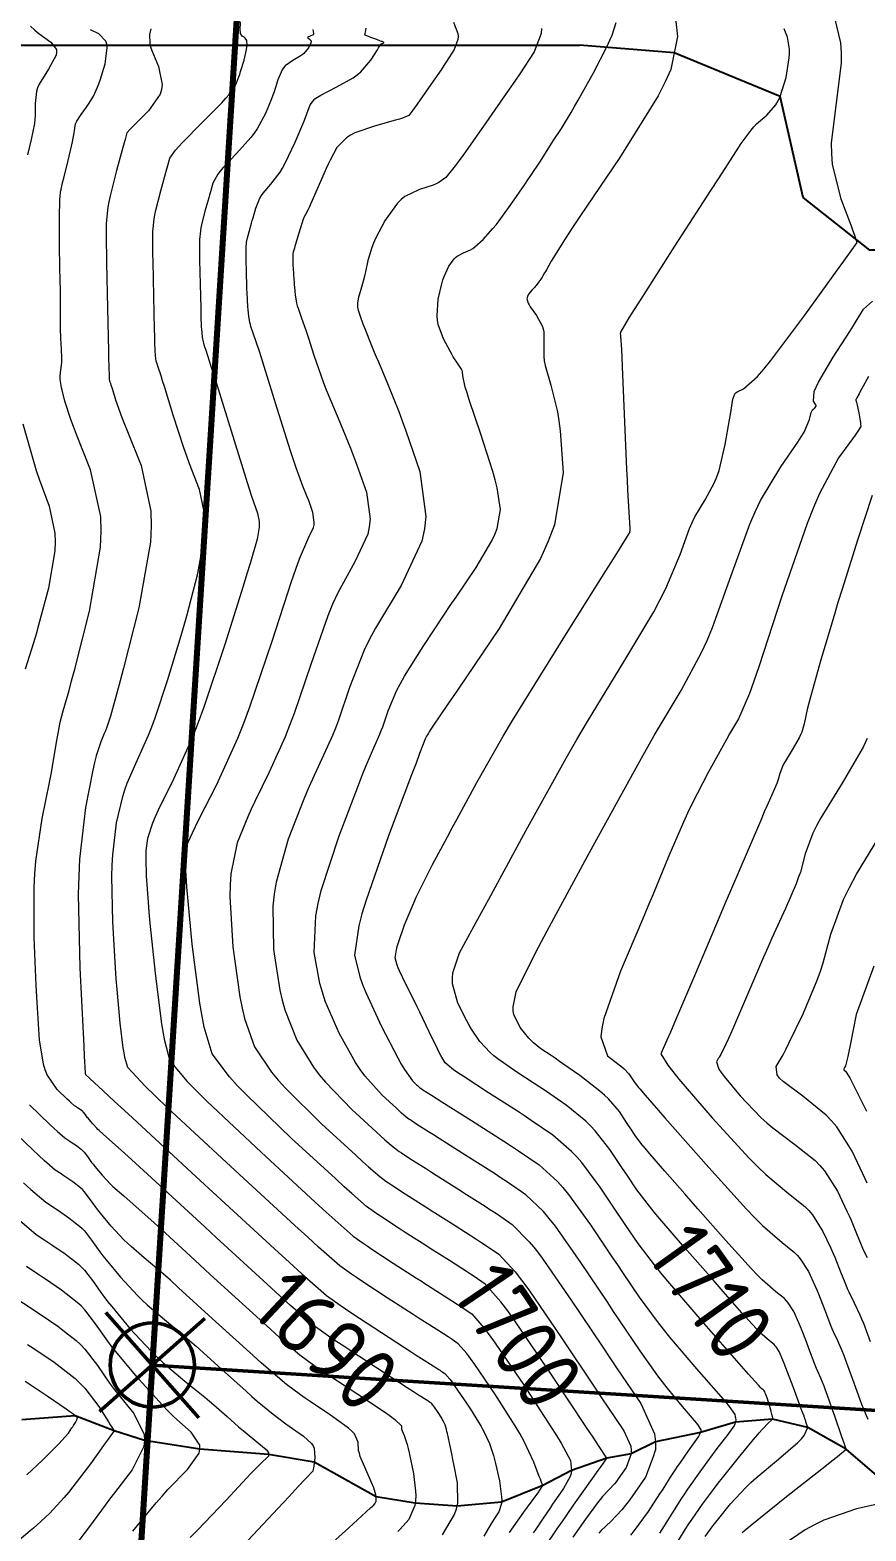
# Model space of a CAD drawing. Header units: millimetres. Extents: x 837475 to 838477, y 1189012 to 1191015.
# Drawn here: x 837736.9 to 837785.8, y 1189653.3 to 1189741.1 of the extents above; entities that cross this region are included whole.
import ezdxf

# ---------------------------------------------------------------- set-up
doc = ezdxf.new("R2010")
doc.units = ezdxf.units.MM
doc.header["$LTSCALE"] = 0.3
doc.linetypes.add('ACAD_ISO03W100', pattern=[30, 12, -18])
for name, color, linetype, lineweight in [('Abscisado 100m', 250, 'Continuous', 50), ('DRENAJE', 5, 'Continuous', 25), ('VIA_Curvas', 250, 'Continuous', 80)]:
    doc.layers.add(name, color=color, linetype=linetype, lineweight=lineweight)
for name, color, linetype, lineweight, true_color in [('COTAS 10', 7, 'Continuous', 9, 0x6e3e2d), ('COTAS INT', 7, 'Continuous', 5, 0x9fa19f), ('Linea_Tendencia', 7, 'ACAD_ISO03W100', 30, 0xef3939)]:
    doc.layers.add(name, color=color, linetype=linetype, lineweight=lineweight, true_color=true_color)
doc.styles.get("Standard").update_dxf_attribs({"font": 'isocp2.shx', "bigfont": '@extfont2.shx'})

msp = doc.modelspace()

# ---------------------------------------------------------------- linework, layer by layer
at = {"layer": 'Abscisado 100m'}
for p, q in [((837740.929, 1189660.298, 1705.277), (837747.093, 1189665.736, 1705.277)), ((837741.292, 1189666.099, 1705.277), (837746.73, 1189659.935, 1705.277)), ((837744.011, 1189663.017, 1705.277), (837796.277, 1189659.745, 1705.277))]:
    msp.add_line(p, q, dxfattribs=at)
msp.add_circle((837744.011, 1189663.017, 1705.277), 2.466, dxfattribs=at)
at = {"layer": 'COTAS 10'}
for points in [[(837776.39, 1189652.991), (837776.86, 1189653.619), (837777.015, 1189653.819), (837777.18, 1189654.03), (837777.865, 1189654.885), (837778.754, 1189655.853), (837779.047, 1189656.135), (837779.361, 1189656.423), (837780.667, 1189657.516), (837781.807, 1189658.488), (837782.016, 1189658.701), (837782.179, 1189658.888), (837782.386, 1189659.359), (837782.304, 1189659.627), (837782.285, 1189659.687), (837782.268, 1189659.74), (837782.222, 1189659.881), (837782.193, 1189659.963), (837782.187, 1189659.98), (837782.181, 1189659.994), (837782.169, 1189660.025), (837782.066, 1189660.295), (837782.005, 1189660.461), (837781.928, 1189660.666), (837781.531, 1189661.734), (837781.107, 1189662.857), (837781.014, 1189663.097), (837780.931, 1189663.306), (837780.718, 1189663.802), (837780.543, 1189664.078), (837780.483, 1189664.148), (837780.419, 1189664.215), (837780.146, 1189664.433), (837779.715, 1189664.807), (837779.55, 1189664.972), (837779.366, 1189665.163), (837778.537, 1189666.077), (837777.439, 1189667.324), (837777.085, 1189667.727), (837776.709, 1189668.153), (837775.17, 1189669.9), (837773.721, 1189671.576), (837773.402, 1189671.958), (837773.119, 1189672.304), (837772.391, 1189673.261), (837771.845, 1189674.066), (837771.675, 1189674.318), (837771.498, 1189674.581), (837771.34, 1189674.818), (837770.794, 1189675.637), (837769.944, 1189676.723), (837769.675, 1189677.007), (837769.392, 1189677.282), (837768.246, 1189678.213), (837767.03, 1189679.059), (837766.702, 1189679.281), (837766.377, 1189679.498), (837765.236, 1189680.237), (837764.244, 1189680.927), (837764.013, 1189681.113), (837763.801, 1189681.297), (837763.197, 1189681.943), (837762.706, 1189682.672), (837762.566, 1189682.908), (837762.424, 1189683.16), (837761.899, 1189684.193), (837761.59, 1189685.331), (837761.584, 1189685.648), (837761.613, 1189685.967), (837762.008, 1189687.126), (837762.983, 1189688.936), (837763.377, 1189689.666), (837763.826, 1189690.494), (837765.899, 1189694.307), (837768.252, 1189698.53), (837768.877, 1189699.616), (837769.491, 1189700.665), (837771.616, 1189704.155), (837773.37, 1189707.099), (837773.751, 1189707.805), (837774.086, 1189708.464), (837774.916, 1189710.448), (837775.466, 1189711.958), (837775.623, 1189712.318), (837775.783, 1189712.652), (837776.382, 1189713.65), (837776.937, 1189714.653), (837777.069, 1189714.991), (837777.192, 1189715.354), (837777.56, 1189716.885), (837777.815, 1189718.324), (837777.867, 1189718.631), (837777.911, 1189718.897), (837778.004, 1189719.524), (837778.124, 1189719.839), (837778.186, 1189719.909), (837778.26, 1189719.972), (837778.629, 1189720.133), (837779.453, 1189720.864), (837779.814, 1189721.285), (837780.232, 1189721.801), (837782.221, 1189724.455), (837784.128, 1189727.097), (837784.493, 1189727.605), (837784.789, 1189728.016), (837785.272, 1189728.694), (837785.144, 1189729.113), (837785.055, 1189729.361), (837784.943, 1189729.666), (837784.343, 1189731.244), (837783.844, 1189733.294), (837783.796, 1189733.896), (837783.786, 1189734.513), (837784.074, 1189736.868), (837784.37, 1189739.198), (837784.364, 1189739.8), (837784.321, 1189740.383), (837783.852, 1189742.331)], [(837761.012, 1189653.073), (837761.714, 1189654.262), (837761.827, 1189654.593), (837761.905, 1189654.924), (837761.889, 1189656.126), (837761.666, 1189657.219), (837761.612, 1189657.482), (837761.562, 1189657.728), (837761.411, 1189658.47), (837761.294, 1189659.014), (837761.266, 1189659.134), (837761.239, 1189659.241), (837761.156, 1189659.516), (837761.048, 1189659.742), (837761.006, 1189659.818), (837760.959, 1189659.9), (837760.741, 1189660.243), (837760.528, 1189660.556), (837760.483, 1189660.619), (837760.443, 1189660.671), (837760.351, 1189660.776), (837760.287, 1189660.82), (837760.265, 1189660.834), (837760.242, 1189660.85), (837760.142, 1189660.913), (837759.605, 1189661.26), (837759.305, 1189661.453), (837758.94, 1189661.689), (837757.078, 1189662.894), (837755.126, 1189664.171), (837754.705, 1189664.453), (837754.335, 1189664.703), (837753.428, 1189665.349), (837752.108, 1189666.499), (837751.477, 1189667.068), (837750.732, 1189667.745), (837747.755, 1189670.48), (837747.082, 1189671.096), (837743.495, 1189674.399), (837742.789, 1189675.045), (837742.207, 1189675.576), (837741.145, 1189676.528), (837740.898, 1189676.739), (837740.831, 1189676.803), (837740.763, 1189676.869), (837740.524, 1189677.128), (837740.316, 1189677.375), (837740.269, 1189677.434), (837740.227, 1189677.489), (837740.111, 1189677.653), (837740.009, 1189677.786), (837739.975, 1189677.821), (837739.939, 1189677.855), (837739.791, 1189677.971), (837739.64, 1189678.072), (837739.603, 1189678.097), (837739.568, 1189678.12), (837739.46, 1189678.192), (837739.247, 1189678.374), (837739.146, 1189678.467), (837739.028, 1189678.579), (837738.448, 1189679.135), (837737.864, 1189679.992), (837737.743, 1189680.293), (837737.639, 1189680.621), (837737.409, 1189682.037), (837737.291, 1189683.927), (837737.258, 1189684.555), (837737.224, 1189685.228), (837737.099, 1189688.035), (837737.093, 1189690.992), (837737.134, 1189691.758), (837737.194, 1189692.502), (837737.563, 1189695.003), (837737.989, 1189697.103), (837738.084, 1189697.594), (837738.169, 1189698.046), (837738.392, 1189699.353), (837738.552, 1189700.292), (837738.596, 1189700.512), (837738.641, 1189700.714), (837738.803, 1189701.3), (837739.137, 1189702.48), (837739.29, 1189703.057), (837739.469, 1189703.742), (837740.335, 1189707.121), (837740.977, 1189710.877), (837741.014, 1189711.8), (837740.991, 1189712.673), (837740.401, 1189715.401), (837739.571, 1189717.475), (837739.396, 1189717.934), (837739.244, 1189718.344), (837738.896, 1189719.409), (837738.737, 1189720.056), (837738.705, 1189720.202), (837738.679, 1189720.333), (837738.629, 1189720.687), (837738.628, 1189720.948), (837738.633, 1189721.021), (837738.64, 1189721.095), (837738.683, 1189721.364), (837738.72, 1189721.696), (837738.723, 1189721.81), (837738.723, 1189721.933), (837738.695, 1189722.456), (837738.657, 1189723.09), (837738.65, 1189723.283), (837738.645, 1189723.484), (837738.641, 1189724.27), (837738.64, 1189725.226), (837738.637, 1189725.534), (837738.633, 1189725.861), (837738.607, 1189727.196), (837738.583, 1189728.555), (837738.58, 1189728.897), (837738.578, 1189729.224), (837738.584, 1189730.282), (837738.602, 1189731.077), (837738.608, 1189731.238), (837738.615, 1189731.374), (837738.643, 1189731.653), (837738.668, 1189731.749), (837738.672, 1189731.769), (837738.675, 1189731.787), (837738.677, 1189731.828), (837738.736, 1189732.1), (837738.776, 1189732.264), (837738.825, 1189732.465), (837739.084, 1189733.509), (837739.34, 1189734.585), (837739.387, 1189734.806), (837739.423, 1189734.995), (837739.469, 1189735.399), (837739.514, 1189735.636), (837739.551, 1189735.719), (837739.598, 1189735.809), (837739.854, 1189736.196), (837740.161, 1189736.624), (837740.239, 1189736.74), (837740.315, 1189736.854), (837740.565, 1189737.256), (837740.81, 1189737.788), (837740.883, 1189737.984), (837740.958, 1189738.201), (837741.245, 1189739.161), (837741.374, 1189740.098), (837741.348, 1189740.301), (837741.296, 1189740.479), (837740.887, 1189740.918), (837740.404, 1189741.149)], [(837761.64, 1189741.588), (837761.895, 1189740.933), (837761.912, 1189740.759), (837761.907, 1189740.587), (837761.696, 1189739.993), (837761.245, 1189739.3), (837761.089, 1189739.066), (837760.919, 1189738.814), (837760.19, 1189737.755), (837759.513, 1189736.789), (837759.26, 1189736.437), (837759.023, 1189736.13), (837758.669, 1189735.98), (837758.479, 1189735.92), (837758.25, 1189735.851), (837757.09, 1189735.533), (837755.88, 1189735.111), (837755.618, 1189734.977), (837755.388, 1189734.835), (837754.822, 1189734.261), (837754.435, 1189733.527), (837754.318, 1189733.284), (837754.197, 1189733.025), (837753.722, 1189731.949), (837753.302, 1189730.978), (837753.215, 1189730.787), (837753.14, 1189730.628), (837752.977, 1189730.331), (837752.868, 1189730.116), (837752.828, 1189730.009), (837752.784, 1189729.881), (837752.589, 1189729.245), (837752.405, 1189728.606), (837752.368, 1189728.476), (837752.336, 1189728.366), (837752.27, 1189728.135), (837752.248, 1189728.046), (837752.243, 1189728.025), (837752.24, 1189728.006), (837752.234, 1189727.949), (837752.234, 1189727.875), (837752.235, 1189727.845), (837752.235, 1189727.811), (837752.238, 1189727.652), (837752.247, 1189727.411), (837752.251, 1189727.324), (837752.256, 1189727.229), (837752.279, 1189726.816), (837752.312, 1189726.349), (837752.322, 1189726.221), (837752.333, 1189726.093), (837752.378, 1189725.633), (837752.464, 1189725.146), (837752.501, 1189725.001), (837752.544, 1189724.852), (837752.743, 1189724.275), (837752.999, 1189723.574), (837753.076, 1189723.346), (837753.157, 1189723.104), (837753.474, 1189722.106), (837753.896, 1189720.876), (837754.042, 1189720.487), (837754.202, 1189720.077), (837754.887, 1189718.424), (837755.61, 1189716.672), (837755.793, 1189716.2), (837755.97, 1189715.734), (837756.546, 1189714.099), (837756.767, 1189712.505), (837756.719, 1189712.066), (837756.624, 1189711.627), (837755.887, 1189710.046), (837754.853, 1189708.163), (837754.571, 1189707.532), (837754.29, 1189706.855), (837753.29, 1189704.017), (837752.315, 1189701.137), (837752.05, 1189700.433), (837751.787, 1189699.771), (837750.855, 1189697.716), (837750.009, 1189695.993), (837749.8, 1189695.538), (837749.602, 1189695.094), (837748.981, 1189693.572), (837748.608, 1189691.751), (837748.567, 1189691.119), (837748.554, 1189690.431), (837748.731, 1189687.481), (837749.141, 1189684.568), (837749.274, 1189683.902), (837749.416, 1189683.298), (837750, 1189681.626), (837750.991, 1189680.162), (837751.389, 1189679.69), (837751.841, 1189679.188), (837753.923, 1189677.134), (837755.925, 1189675.294), (837756.327, 1189674.928), (837756.663, 1189674.623), (837757.326, 1189674.039), (837757.695, 1189673.776), (837757.845, 1189673.674), (837758.017, 1189673.559), (837758.811, 1189673.04), (837759.826, 1189672.387), (837760.137, 1189672.189), (837760.461, 1189671.983), (837760.537, 1189671.935), (837761.737, 1189671.175), (837762.957, 1189670.396), (837763.245, 1189670.208), (837763.513, 1189670.031), (837764.299, 1189669.494), (837765.256, 1189668.466), (837765.632, 1189667.981), (837766.054, 1189667.408), (837767.979, 1189664.612), (837769.898, 1189661.729), (837770.318, 1189661.1), (837770.689, 1189660.546), (837771.626, 1189659.156), (837772.025, 1189658.275), (837772.058, 1189658.041), (837772.056, 1189657.81), (837771.765, 1189657.013), (837771.298, 1189656.348), (837771.185, 1189656.2), (837771.079, 1189656.069), (837770.752, 1189655.727), (837770.37, 1189655.318), (837770.229, 1189655.144), (837770.072, 1189654.943), (837769.378, 1189653.999), (837768.634, 1189652.943)], [(837785.873, 1189673.649), (837785.754, 1189673.911), (837785.617, 1189674.204), (837784.98, 1189675.525), (837784.082, 1189676.947), (837783.781, 1189677.304), (837783.457, 1189677.645), (837782.098, 1189678.743), (837780.939, 1189679.613), (837780.742, 1189679.81), (837780.599, 1189679.989), (837780.529, 1189680.475), (837780.942, 1189681.171), (837781.103, 1189681.482), (837781.285, 1189681.843), (837782.114, 1189683.575), (837782.948, 1189685.544), (837783.134, 1189686.056), (837783.3, 1189686.554), (837783.736, 1189688.229), (837784.472, 1189690.249), (837784.828, 1189690.963), (837785.249, 1189691.744), (837787.316, 1189695.124)], [(837742.874, 1189653.294), (837744.233, 1189654.949), (837744.585, 1189655.352), (837744.926, 1189655.731), (837746.067, 1189656.9), (837746.751, 1189657.852), (837746.804, 1189658.094), (837746.798, 1189658.327), (837746.282, 1189659.093), (837745.269, 1189659.994), (837744.949, 1189660.312), (837744.612, 1189660.66), (837743.253, 1189662.167), (837741.964, 1189663.703), (837741.672, 1189664.069), (837741.408, 1189664.411), (837740.687, 1189665.431), (837740.055, 1189666.255), (837739.847, 1189666.471), (837739.624, 1189666.682), (837738.7, 1189667.404), (837737.766, 1189668.033), (837737.537, 1189668.186), (837737.321, 1189668.33), (837736.648, 1189668.774)]]:
    msp.add_lwpolyline(points, dxfattribs=at)
at = {"layer": 'COTAS INT'}
for points in [[(837774.625, 1189741.989), (837774.767, 1189740.762), (837774.363, 1189738.825), (837774.042, 1189738.098), (837773.631, 1189737.289), (837771.393, 1189733.678), (837769.053, 1189730.223), (837768.578, 1189729.512), (837768.178, 1189728.907), (837767.36, 1189727.61), (837767.086, 1189727.111), (837767.029, 1189727.01), (837766.981, 1189726.925), (837766.88, 1189726.749), (837766.833, 1189726.676), (837766.757, 1189726.56), (837766.702, 1189726.476), (837766.685, 1189726.451), (837766.666, 1189726.424), (837766.593, 1189726.316), (837766.488, 1189726.183), (837766.45, 1189726.14), (837766.408, 1189726.094), (837766.226, 1189725.904), (837766.055, 1189725.702), (837766.021, 1189725.648), (837765.993, 1189725.595), (837765.938, 1189725.411), (837766.014, 1189725.152), (837766.068, 1189725.052), (837766.136, 1189724.94), (837766.5, 1189724.43), (837766.846, 1189723.824), (837766.902, 1189723.651), (837766.94, 1189723.475), (837766.936, 1189722.822), (837766.929, 1189722.036), (837766.965, 1189721.776), (837767.019, 1189721.499), (837767.353, 1189720.345), (837767.731, 1189718.789), (837767.813, 1189718.258), (837767.884, 1189717.683), (837768.059, 1189715.244), (837767.554, 1189712.187), (837767.197, 1189711.223), (837766.745, 1189710.207), (837764.331, 1189706.112), (837761.873, 1189702.515), (837761.395, 1189701.813), (837761.004, 1189701.239), (837760.32, 1189700.228), (837760.22, 1189700.067), (837760.197, 1189700.029), (837760.176, 1189699.994), (837760.116, 1189699.888), (837760.071, 1189699.807), (837760.06, 1189699.786), (837760.05, 1189699.767), (837760.016, 1189699.703), (837759.664, 1189698.791), (837759.454, 1189698.236), (837759.194, 1189697.55), (837757.846, 1189693.983), (837756.527, 1189690.223), (837756.284, 1189689.415), (837756.096, 1189688.709), (837755.859, 1189687.001), (837756.167, 1189685.726), (837756.322, 1189685.291), (837756.507, 1189684.822), (837757.425, 1189682.833), (837758.382, 1189680.994), (837758.59, 1189680.618), (837758.775, 1189680.301), (837759.238, 1189679.641), (837759.489, 1189679.41), (837759.54, 1189679.364), (837759.582, 1189679.326), (837759.665, 1189679.253), (837759.711, 1189679.22), (837759.73, 1189679.207), (837759.751, 1189679.193), (837759.851, 1189679.127), (837760.358, 1189678.806), (837760.636, 1189678.631), (837760.974, 1189678.417), (837762.693, 1189677.333), (837764.586, 1189676.124), (837765.034, 1189675.832), (837765.448, 1189675.558), (837766.667, 1189674.725), (837767.738, 1189673.756), (837768.058, 1189673.396), (837768.388, 1189672.997), (837769.668, 1189671.227), (837770.925, 1189669.343), (837771.24, 1189668.873), (837771.542, 1189668.424), (837772.517, 1189666.987), (837773.572, 1189665.557), (837773.924, 1189665.113), (837774.302, 1189664.648), (837775.884, 1189662.796), (837777.294, 1189661.177), (837777.564, 1189660.859), (837777.781, 1189660.597), (837778.127, 1189660.123), (837778.138, 1189660.008), (837778.143, 1189659.973), (837778.15, 1189659.936), (837778.181, 1189659.789), (837778.123, 1189659.554), (837778.072, 1189659.461), (837778.007, 1189659.356), (837777.648, 1189658.875), (837777.128, 1189658.211), (837776.962, 1189657.991), (837776.785, 1189657.755), (837776.065, 1189656.772), (837775.342, 1189655.746), (837775.163, 1189655.483), (837774.995, 1189655.23), (837774.465, 1189654.394), (837773.984, 1189653.614), (837773.847, 1189653.397), (837773.707, 1189653.178)], [(837736.89, 1189741.356), (837737.143, 1189741.127), (837737.379, 1189740.926), (837738.078, 1189740.432), (837738.409, 1189739.998), (837738.413, 1189739.836), (837738.378, 1189739.655), (837737.937, 1189738.847), (837737.397, 1189737.975), (837737.3, 1189737.753), (837737.227, 1189737.54), (837737.153, 1189736.843), (837737.164, 1189736.127), (837737.144, 1189735.903), (837737.115, 1189735.668), (837736.924, 1189734.724), (837736.705, 1189733.84)], [(837743.932, 1189741.197), (837743.855, 1189740.875), (837743.869, 1189740.347), (837743.916, 1189740.154), (837743.981, 1189739.94), (837744.375, 1189738.996), (837744.6, 1189737.944), (837744.56, 1189737.661), (837744.474, 1189737.381), (837743.794, 1189736.403), (837743.01, 1189735.624), (837742.859, 1189735.47), (837742.736, 1189735.344), (837742.532, 1189735.109), (837742.428, 1189734.737), (837742.368, 1189734.524), (837742.295, 1189734.263), (837741.92, 1189732.921), (837741.545, 1189731.438), (837741.473, 1189731.088), (837741.414, 1189730.765), (837741.314, 1189729.815), (837741.318, 1189728.582), (837741.325, 1189728.08), (837741.334, 1189727.507), (837741.389, 1189724.859), (837741.447, 1189722.352), (837741.458, 1189721.869), (837741.468, 1189721.477), (837741.484, 1189720.824), (837741.488, 1189720.768), (837741.489, 1189720.752), (837741.491, 1189720.737), (837741.496, 1189720.681), (837741.507, 1189720.622), (837741.511, 1189720.605), (837741.516, 1189720.586), (837741.54, 1189720.517), (837741.607, 1189720.316), (837741.639, 1189720.216), (837741.676, 1189720.096), (837741.861, 1189719.5), (837742.228, 1189718.469), (837742.38, 1189718.075), (837742.555, 1189717.633), (837743.37, 1189715.645), (837743.932, 1189712.974), (837743.948, 1189712.101), (837743.902, 1189711.171), (837743.231, 1189707.333), (837742.324, 1189703.794), (837742.131, 1189703.054), (837741.962, 1189702.416), (837741.559, 1189700.976), (837741.326, 1189700.283), (837741.264, 1189700.117), (837741.203, 1189699.961), (837740.991, 1189699.491), (837740.73, 1189698.658), (837740.638, 1189698.274), (837740.537, 1189697.824), (837740.101, 1189695.641), (837739.751, 1189692.61), (837739.704, 1189691.623), (837739.679, 1189690.573), (837739.772, 1189686.251), (837739.963, 1189682.427), (837740, 1189681.692), (837740.03, 1189681.097), (837740.082, 1189680.117), (837740.089, 1189680.061), (837740.091, 1189680.049), (837740.093, 1189680.039), (837740.099, 1189680.016), (837741.136, 1189679.054), (837741.787, 1189678.452), (837742.597, 1189677.705), (837746.837, 1189673.792), (837748.999, 1189671.806), (837751.173, 1189669.806), (837752.044, 1189669.012), (837752.772, 1189668.352), (837754.208, 1189667.087), (837755.007, 1189666.518), (837755.333, 1189666.297), (837755.704, 1189666.049), (837757.425, 1189664.923), (837758.775, 1189664.051), (837759.117, 1189663.829), (837759.471, 1189663.6), (837759.776, 1189663.404), (837760.461, 1189662.966), (837760.785, 1189662.759), (837760.861, 1189662.709), (837760.932, 1189662.662), (837761.141, 1189662.52), (837761.439, 1189662.18), (837761.567, 1189662.009), (837761.714, 1189661.804), (837762.407, 1189660.788), (837762.634, 1189660.432), (837763.113, 1189659.675), (837763.267, 1189659.41), (837763.325, 1189659.308), (837763.405, 1189659.163), (837763.754, 1189658.428), (837763.986, 1189657.721), (837764.049, 1189657.491), (837764.112, 1189657.247), (837764.336, 1189656.246), (837764.467, 1189655.302), (837764.472, 1189655.093), (837764.462, 1189654.908), (837764.31, 1189654.431), (837764.028, 1189654.014), (837763.936, 1189653.867), (837763.838, 1189653.705), (837763.433, 1189653.006)], [(837764.925, 1189653.221), (837765.765, 1189654.409), (837766.465, 1189655.361), (837766.598, 1189655.546), (837766.705, 1189655.698), (837766.869, 1189655.961), (837766.784, 1189656.199), (837766.734, 1189656.333), (837766.672, 1189656.498), (837766.351, 1189657.341), (837765.761, 1189658.585), (837765.529, 1189659.002), (837765.267, 1189659.45), (837764.073, 1189661.333), (837762.9, 1189663.053), (837762.651, 1189663.399), (837762.436, 1189663.689), (837761.93, 1189664.263), (837761.577, 1189664.504), (837761.457, 1189664.584), (837761.328, 1189664.668), (837760.78, 1189665.018), (837759.947, 1189665.549), (837759.638, 1189665.747), (837759.295, 1189665.968), (837757.771, 1189666.952), (837756.282, 1189667.926), (837755.961, 1189668.141), (837755.679, 1189668.332), (837754.987, 1189668.825), (837753.745, 1189669.92), (837753.115, 1189670.491), (837752.361, 1189671.178), (837748.608, 1189674.628), (837744.908, 1189678.075), (837744.188, 1189678.762), (837743.6, 1189679.331), (837742.574, 1189680.418), (837742.406, 1189681.018), (837742.358, 1189681.28), (837742.309, 1189681.584), (837742.13, 1189683.029), (837741.954, 1189684.982), (837741.907, 1189685.605), (837741.863, 1189686.265), (837741.71, 1189688.949), (837741.653, 1189691.612), (837741.668, 1189692.259), (837741.697, 1189692.867), (837741.912, 1189694.735), (837742.283, 1189696.277), (837742.409, 1189696.68), (837742.545, 1189697.071), (837743.123, 1189698.397), (837743.79, 1189699.878), (837743.982, 1189700.368), (837744.178, 1189700.893), (837744.913, 1189703.076), (837745.646, 1189705.501), (837745.84, 1189706.179), (837746.031, 1189706.859), (837746.688, 1189709.336), (837747.085, 1189711.607), (837747.112, 1189712.158), (837747.103, 1189712.674), (837746.77, 1189714.255), (837746.191, 1189715.747), (837746.026, 1189716.207), (837745.86, 1189716.687), (837745.244, 1189718.592), (837744.724, 1189720.27), (837744.618, 1189720.609), (837744.528, 1189720.892), (837744.341, 1189721.456), (837744.273, 1189721.653), (837744.259, 1189721.704), (837744.246, 1189721.753), (837744.217, 1189721.919), (837744.201, 1189722.076), (837744.198, 1189722.119), (837744.194, 1189722.163), (837744.183, 1189722.322), (837744.165, 1189722.915), (837744.157, 1189723.233), (837744.147, 1189723.617), (837744.101, 1189725.557), (837744.06, 1189727.583), (837744.052, 1189728.021), (837744.047, 1189728.405), (837744.044, 1189729.349), (837744.12, 1189730.075), (837744.166, 1189730.323), (837744.221, 1189730.59), (837744.507, 1189731.724), (837744.805, 1189732.788), (837744.922, 1189733.204), (837745.046, 1189733.643), (837745.376, 1189734.103), (837745.559, 1189734.309), (837745.782, 1189734.549), (837746.921, 1189735.702), (837748.078, 1189736.882), (837748.313, 1189737.139), (837748.51, 1189737.367), (837748.913, 1189737.941), (837749.083, 1189738.39), (837749.133, 1189738.54), (837749.185, 1189738.7), (837749.383, 1189739.369), (837749.534, 1189739.995), (837749.556, 1189740.128), (837749.57, 1189740.244), (837749.546, 1189740.517), (837749.456, 1189740.653), (837749.428, 1189740.683), (837749.398, 1189740.71), (837749.279, 1189740.777), (837749.183, 1189740.932), (837749.169, 1189741.014), (837749.159, 1189741.113), (837749.168, 1189741.612)], [(837753.403, 1189741.162), (837753.455, 1189740.938), (837753.445, 1189740.892), (837753.424, 1189740.852), (837753.264, 1189740.767), (837753.115, 1189740.721), (837753.102, 1189740.706), (837753.102, 1189740.69), (837753.204, 1189740.625), (837753.307, 1189740.499), (837753.307, 1189740.444), (837753.296, 1189740.382), (837753.153, 1189740.087), (837752.877, 1189739.762), (837752.781, 1189739.68), (837752.677, 1189739.603), (837752.234, 1189739.353), (837751.798, 1189739.044), (837751.699, 1189738.928), (837751.61, 1189738.8), (837751.364, 1189738.228), (837751.142, 1189737.526), (837751.067, 1189737.315), (837750.987, 1189737.098), (837750.647, 1189736.253), (837750.156, 1189735.352), (837749.98, 1189735.099), (837749.786, 1189734.844), (837748.94, 1189733.912), (837748.144, 1189733.072), (837747.982, 1189732.876), (837747.845, 1189732.696), (837747.561, 1189732.177), (837747.417, 1189731.672), (837747.368, 1189731.5), (837747.316, 1189731.314), (837747.095, 1189730.528), (837746.897, 1189729.742), (837746.858, 1189729.557), (837746.827, 1189729.385), (837746.774, 1189728.882), (837746.776, 1189728.229), (837746.78, 1189727.962), (837746.785, 1189727.659), (837746.814, 1189726.256), (837746.847, 1189724.881), (837746.855, 1189724.597), (837746.862, 1189724.353), (837746.882, 1189723.82), (837746.9, 1189723.558), (837746.906, 1189723.487), (837746.912, 1189723.415), (837746.937, 1189723.157), (837746.986, 1189722.884), (837747.006, 1189722.803), (837747.03, 1189722.719), (837747.142, 1189722.396), (837747.45, 1189721.467), (837747.598, 1189721.001), (837747.772, 1189720.445), (837748.628, 1189717.683), (837749.492, 1189714.906), (837749.672, 1189714.339), (837749.826, 1189713.861), (837750.17, 1189712.865), (837750.273, 1189712.375), (837750.276, 1189712.214), (837750.268, 1189712.044), (837750.144, 1189711.339), (837749.737, 1189709.923), (837749.55, 1189709.304), (837749.33, 1189708.586), (837748.267, 1189705.175), (837747.03, 1189701.502), (837746.7, 1189700.619), (837746.377, 1189699.795), (837745.255, 1189697.302), (837744.36, 1189695.484), (837744.18, 1189695.085), (837744.028, 1189694.731), (837743.724, 1189693.828), (837743.643, 1189693.124), (837743.632, 1189692.895), (837743.626, 1189692.651), (837743.648, 1189691.648), (837743.762, 1189690.103), (837743.815, 1189689.519), (837743.877, 1189688.866), (837744.177, 1189685.942), (837744.53, 1189683.108), (837744.625, 1189682.512), (837744.719, 1189681.997), (837745.049, 1189680.821), (837746.063, 1189679.608), (837746.588, 1189679.071), (837747.219, 1189678.446), (837750.38, 1189675.463), (837753.549, 1189672.55), (837754.186, 1189671.97), (837754.717, 1189671.488), (837755.767, 1189670.563), (837756.351, 1189670.147), (837756.589, 1189669.986), (837756.861, 1189669.804), (837758.118, 1189668.981), (837759.472, 1189668.108), (837759.804, 1189667.895), (837759.85, 1189667.866), (837760.118, 1189667.694), (837761.099, 1189667.071), (837761.871, 1189666.577), (837762.053, 1189666.458), (837762.222, 1189666.347), (837762.72, 1189666.007), (837763.432, 1189665.197), (837763.736, 1189664.789), (837764.086, 1189664.302), (837765.739, 1189661.878), (837767.352, 1189659.406), (837767.677, 1189658.888), (837767.95, 1189658.441), (837768.499, 1189657.43), (837768.563, 1189656.851), (837768.53, 1189656.677), (837768.475, 1189656.497), (837768.093, 1189655.797), (837768.055, 1189655.742), (837767.584, 1189655.073), (837767.449, 1189654.877), (837767.317, 1189654.684), (837766.86, 1189654.002), (837766.429, 1189653.362), (837766.314, 1189653.195)], [(837766.962, 1189652.302), (837767.758, 1189653.487), (837768.002, 1189653.842), (837768.257, 1189654.21), (837768.682, 1189654.814), (837769.262, 1189655.638), (837770.124, 1189656.851), (837770.288, 1189657.083), (837770.42, 1189657.269), (837770.629, 1189657.569), (837770.133, 1189658.316), (837769.821, 1189658.786), (837769.434, 1189659.369), (837767.405, 1189662.424), (837765.272, 1189665.551), (837764.82, 1189666.18), (837764.428, 1189666.706), (837763.509, 1189667.751), (837762.867, 1189668.189), (837762.649, 1189668.333), (837762.414, 1189668.487), (837761.418, 1189669.123), (837760.289, 1189669.838), (837759.971, 1189670.042), (837759.649, 1189670.248), (837758.827, 1189670.778), (837758.465, 1189671.01), (837757.439, 1189671.682), (837757.217, 1189671.83), (837757.023, 1189671.962), (837756.546, 1189672.301), (837755.69, 1189673.055), (837755.256, 1189673.449), (837754.737, 1189673.922), (837752.152, 1189676.299), (837749.53, 1189678.817), (837748.989, 1189679.38), (837748.527, 1189679.885), (837747.525, 1189681.223), (837747.052, 1189682.79), (837746.925, 1189683.439), (837746.799, 1189684.182), (837746.355, 1189687.641), (837746.035, 1189690.994), (837745.988, 1189691.669), (837745.958, 1189692.234), (837745.998, 1189693.363), (837746.364, 1189694.163), (837746.539, 1189694.522), (837746.747, 1189694.94), (837747.765, 1189696.945), (837749.012, 1189699.693), (837749.364, 1189700.58), (837749.718, 1189701.521), (837751.023, 1189705.374), (837752.159, 1189708.868), (837752.408, 1189709.582), (837752.628, 1189710.188), (837753.186, 1189711.462), (837753.447, 1189712.022), (837753.481, 1189712.178), (837753.498, 1189712.334), (837753.42, 1189712.9), (837753.215, 1189713.48), (837753.152, 1189713.645), (837753.087, 1189713.813), (837752.831, 1189714.434), (837752.434, 1189715.519), (837752.281, 1189715.978), (837752.109, 1189716.507), (837751.33, 1189718.989), (837750.568, 1189721.439), (837750.407, 1189721.947), (837750.267, 1189722.382), (837749.942, 1189723.336), (837749.787, 1189723.786), (837749.754, 1189723.902), (837749.725, 1189724.015), (837749.658, 1189724.395), (837749.622, 1189724.754), (837749.606, 1189724.954), (837749.581, 1189725.318), (837749.559, 1189725.791), (837749.553, 1189725.96), (837749.547, 1189726.146), (837749.526, 1189726.954), (837749.51, 1189727.735), (837749.507, 1189727.904), (837749.505, 1189728.052), (837749.504, 1189728.416), (837749.533, 1189728.696), (837749.551, 1189728.791), (837749.572, 1189728.894), (837749.683, 1189729.331), (837749.826, 1189729.84), (837749.868, 1189729.988), (837749.911, 1189730.139), (837750.075, 1189730.711), (837750.314, 1189731.288), (837750.405, 1189731.442), (837750.506, 1189731.594), (837750.958, 1189732.121), (837751.493, 1189732.807), (837751.646, 1189733.059), (837751.802, 1189733.337), (837752.382, 1189734.565), (837752.876, 1189735.754), (837752.978, 1189736.007), (837753.065, 1189736.228), (837753.251, 1189736.751), (837753.539, 1189737.099), (837753.69, 1189737.209), (837753.872, 1189737.325), (837754.786, 1189737.792), (837755.774, 1189738.342), (837756.003, 1189738.511), (837756.213, 1189738.687), (837756.809, 1189739.38), (837757.189, 1189739.975), (837757.263, 1189740.089), (837757.324, 1189740.181), (837757.427, 1189740.33), (837757.462, 1189740.344), (837757.473, 1189740.348), (837757.526, 1189740.37), (837757.568, 1189740.393), (837757.572, 1189740.399), (837757.573, 1189740.405), (837757.55, 1189740.424), (837757.463, 1189740.457), (837757.424, 1189740.471), (837757.378, 1189740.489), (837757.159, 1189740.571), (837756.918, 1189740.661), (837756.859, 1189740.684), (837756.804, 1189740.705), (837756.631, 1189740.772), (837756.512, 1189740.82), (837756.491, 1189740.83), (837756.474, 1189740.838), (837756.456, 1189740.851), (837756.49, 1189741.016), (837756.508, 1189741.119), (837756.528, 1189741.246)], [(837766.793, 1189741.232), (837766.775, 1189740.925), (837766.369, 1189739.852), (837765.525, 1189738.58), (837765.232, 1189738.148), (837764.914, 1189737.681), (837763.549, 1189735.704), (837762.258, 1189733.873), (837761.985, 1189733.497), (837761.749, 1189733.178), (837761.205, 1189732.502), (837760.784, 1189732.211), (837760.626, 1189732.135), (837760.45, 1189732.062), (837759.664, 1189731.811), (837758.805, 1189731.39), (837758.583, 1189731.208), (837758.368, 1189730.999), (837757.647, 1189730.006), (837757.079, 1189728.927), (837756.96, 1189728.664), (837756.857, 1189728.415), (837756.623, 1189727.642), (837756.489, 1189726.993), (837756.45, 1189726.823), (837756.41, 1189726.656), (837756.255, 1189726.086), (837756.121, 1189725.61), (837756.094, 1189725.502), (837756.071, 1189725.405), (837756.022, 1189725.142), (837756.032, 1189724.908), (837756.046, 1189724.829), (837756.065, 1189724.745), (837756.174, 1189724.389), (837756.337, 1189723.946), (837756.39, 1189723.807), (837756.447, 1189723.66), (837756.682, 1189723.069), (837757.009, 1189722.28), (837757.123, 1189722.008), (837757.248, 1189721.713), (837757.786, 1189720.454), (837758.444, 1189718.806), (837758.645, 1189718.265), (837758.854, 1189717.688), (837759.673, 1189715.298), (837760.036, 1189712.677), (837759.958, 1189711.953), (837759.801, 1189711.231), (837758.589, 1189708.631), (837757.078, 1189706.137), (837756.733, 1189705.482), (837756.42, 1189704.843), (837755.557, 1189702.66), (837754.911, 1189700.753), (837754.736, 1189700.287), (837754.561, 1189699.848), (837753.944, 1189698.488), (837753.271, 1189697.046), (837753.061, 1189696.555), (837752.841, 1189696.025), (837751.963, 1189693.781), (837751.257, 1189691.268), (837751.146, 1189690.569), (837751.072, 1189689.868), (837751.107, 1189687.321), (837751.483, 1189684.954), (837751.623, 1189684.365), (837751.78, 1189683.806), (837752.475, 1189682.028), (837753.454, 1189680.439), (837753.789, 1189679.999), (837754.152, 1189679.559), (837755.695, 1189677.97), (837757.113, 1189676.666), (837757.398, 1189676.406), (837757.636, 1189676.191), (837758.106, 1189675.777), (837758.367, 1189675.591), (837758.474, 1189675.518), (837758.595, 1189675.437), (837759.158, 1189675.069), (837760.003, 1189674.527), (837760.303, 1189674.336), (837760.632, 1189674.128), (837762.056, 1189673.228), (837762.258, 1189673.1), (837763.5, 1189672.305), (837763.842, 1189672.082), (837763.909, 1189672.039), (837764.158, 1189671.874), (837765.088, 1189671.238), (837766.084, 1189670.229), (837766.44, 1189669.786), (837766.832, 1189669.271), (837768.542, 1189666.817), (837770.346, 1189664.112), (837770.798, 1189663.439), (837771.229, 1189662.799), (837772.612, 1189660.759), (837773.415, 1189658.987), (837773.479, 1189658.516), (837773.475, 1189658.053), (837773.44, 1189657.955), (837773.329, 1189657.651), (837772.892, 1189656.451), (837771.953, 1189655.113), (837771.725, 1189654.816), (837771.511, 1189654.552), (837770.855, 1189653.866), (837770.3, 1189653.343), (837770.15, 1189653.181)], [(837772.025, 1189653.07), (837772.251, 1189653.342), (837773.055, 1189654.44), (837773.737, 1189655.472), (837773.887, 1189655.702), (837774.02, 1189655.908), (837774.361, 1189656.448), (837774.662, 1189656.916), (837774.771, 1189657.076), (837774.891, 1189657.249), (837775.414, 1189657.986), (837775.891, 1189658.671), (837775.982, 1189658.812), (837776.055, 1189658.931), (837776.167, 1189659.186), (837775.995, 1189659.471), (837775.888, 1189659.61), (837775.755, 1189659.775), (837775.06, 1189660.585), (837774.155, 1189661.681), (837773.889, 1189662.026), (837773.617, 1189662.389), (837772.581, 1189663.85), (837771.391, 1189665.603), (837771.023, 1189666.15), (837770.638, 1189666.724), (837769.105, 1189669.022), (837767.61, 1189671.134), (837767.249, 1189671.591), (837766.911, 1189671.993), (837765.878, 1189672.982), (837764.803, 1189673.716), (837764.438, 1189673.957), (837764.043, 1189674.214), (837762.374, 1189675.28), (837760.803, 1189676.272), (837760.47, 1189676.483), (837760.181, 1189676.667), (837759.504, 1189677.098), (837759.173, 1189677.315), (837759.102, 1189677.363), (837759.039, 1189677.405), (837758.885, 1189677.515), (837758.609, 1189677.758), (837758.469, 1189677.885), (837758.301, 1189678.038), (837757.467, 1189678.805), (837756.464, 1189679.93), (837756.19, 1189680.309), (837755.918, 1189680.716), (837754.95, 1189682.43), (837754.143, 1189684.314), (837753.973, 1189684.828), (837753.825, 1189685.34), (837753.483, 1189687.161), (837753.59, 1189689.305), (837753.726, 1189690.019), (837753.907, 1189690.786), (837754.945, 1189693.99), (837756.08, 1189696.956), (837756.322, 1189697.572), (837756.533, 1189698.099), (837757.034, 1189699.259), (837757.336, 1189699.926), (837757.421, 1189700.141), (837757.507, 1189700.369), (837757.824, 1189701.303), (837758.332, 1189702.501), (837758.539, 1189702.896), (837758.775, 1189703.318), (837759.868, 1189705.07), (837761.123, 1189706.953), (837761.462, 1189707.457), (837761.797, 1189707.954), (837762.976, 1189709.69), (837763.897, 1189711.238), (837764.069, 1189711.618), (837764.206, 1189711.975), (837764.4, 1189713.087), (837764.201, 1189714.352), (837764.089, 1189714.805), (837763.952, 1189715.303), (837763.252, 1189717.477), (837762.568, 1189719.501), (837762.44, 1189719.906), (837762.34, 1189720.242), (837762.201, 1189720.896), (837762.181, 1189721.131), (837762.155, 1189721.205), (837762.12, 1189721.282), (837761.921, 1189721.59), (837761.632, 1189722.016), (837761.541, 1189722.168), (837761.444, 1189722.334), (837761.055, 1189723.056), (837760.752, 1189723.91), (837760.711, 1189724.16), (837760.688, 1189724.415), (837760.757, 1189725.383), (837760.966, 1189726.291), (837761.031, 1189726.507), (837761.099, 1189726.709), (837761.37, 1189727.313), (837761.679, 1189727.74), (837761.772, 1189727.83), (837761.868, 1189727.909), (837762.237, 1189728.09), (837762.65, 1189728.272), (837762.773, 1189728.351), (837762.9, 1189728.443), (837763.388, 1189728.875), (837763.957, 1189729.515), (837764.136, 1189729.736), (837764.322, 1189729.978), (837765.071, 1189731.01), (837765.816, 1189732.093), (837766.001, 1189732.365), (837766.177, 1189732.626), (837766.734, 1189733.47), (837767.492, 1189734.642), (837767.967, 1189735.376), (837768.54, 1189736.317), (837768.735, 1189736.654), (837768.946, 1189737.024), (837769.841, 1189738.634), (837770.652, 1189740.195), (837770.81, 1189740.533), (837770.939, 1189740.831), (837771.167, 1189741.567)], [(837774.569, 1189652.34), (837775.252, 1189653.441), (837775.434, 1189653.721), (837775.612, 1189653.992), (837776.227, 1189654.881), (837776.922, 1189655.81), (837777.151, 1189656.105), (837777.395, 1189656.417), (837778.407, 1189657.679), (837779.307, 1189658.768), (837779.344, 1189658.813), (837779.541, 1189659.044), (837779.711, 1189659.238), (837780.097, 1189659.639), (837780.262, 1189659.782), (837780.292, 1189659.813), (837780.316, 1189659.841), (837780.344, 1189659.915), (837780.316, 1189660.019), (837780.303, 1189660.067), (837780.289, 1189660.122), (837780.22, 1189660.392), (837780.138, 1189660.697), (837780.115, 1189660.775), (837780.091, 1189660.85), (837780.006, 1189661.1), (837779.932, 1189661.296), (837779.916, 1189661.337), (837779.902, 1189661.373), (837779.866, 1189661.457), (837779.838, 1189661.502), (837779.828, 1189661.514), (837779.817, 1189661.525), (837779.773, 1189661.56), (837779.702, 1189661.621), (837779.676, 1189661.648), (837779.645, 1189661.679), (837779.51, 1189661.828), (837778.927, 1189662.491), (837776.323, 1189665.445), (837774.306, 1189667.778), (837773.862, 1189668.31), (837773.467, 1189668.792), (837772.454, 1189670.124), (837771.694, 1189671.245), (837771.458, 1189671.595), (837771.211, 1189671.962), (837770.231, 1189673.432), (837769.943, 1189673.82), (837769.166, 1189674.86), (837768.866, 1189675.201), (837768.565, 1189675.519), (837767.457, 1189676.469), (837766.199, 1189677.334), (837765.803, 1189677.597), (837765.385, 1189677.872), (837763.704, 1189678.949), (837762.208, 1189679.916), (837761.908, 1189680.12), (837761.657, 1189680.296), (837761.161, 1189680.705), (837760.91, 1189681.123), (837760.813, 1189681.306), (837760.705, 1189681.517), (837760.215, 1189682.522), (837759.667, 1189683.668), (837759.521, 1189683.969), (837759.378, 1189684.262), (837758.884, 1189685.258), (837758.494, 1189686.079), (837758.417, 1189686.26), (837758.354, 1189686.422), (837758.235, 1189686.842), (837758.301, 1189687.316), (837758.353, 1189687.512), (837758.421, 1189687.737), (837758.788, 1189688.782), (837759.318, 1189690.065), (837759.488, 1189690.44), (837759.668, 1189690.823), (837760.404, 1189692.274), (837761.291, 1189693.929), (837761.567, 1189694.441), (837761.856, 1189694.975), (837763.007, 1189697.098), (837764.565, 1189699.818), (837765.109, 1189700.729), (837765.703, 1189701.709), (837768.256, 1189705.82), (837770.568, 1189709.49), (837771.01, 1189710.193), (837771.366, 1189710.759), (837771.935, 1189711.672), (837771.943, 1189711.694), (837771.945, 1189711.699), (837771.948, 1189711.704), (837771.956, 1189711.719), (837771.965, 1189711.734), (837771.967, 1189711.739), (837771.968, 1189711.744), (837771.974, 1189711.767), (837771.979, 1189711.799), (837771.98, 1189711.811), (837771.982, 1189711.824), (837771.989, 1189711.88), (837771.984, 1189712.079), (837771.978, 1189712.182), (837771.97, 1189712.305), (837771.928, 1189712.924), (837771.856, 1189714.237), (837771.829, 1189714.799), (837771.8, 1189715.446), (837771.551, 1189721.421), (837771.526, 1189721.986), (837771.504, 1189722.444), (837771.453, 1189723.214), (837771.435, 1189723.297), (837771.434, 1189723.322), (837771.433, 1189723.348), (837771.443, 1189723.451), (837771.94, 1189724.288), (837772.247, 1189724.778), (837772.628, 1189725.379), (837774.612, 1189728.483), (837776.705, 1189731.736), (837777.154, 1189732.432), (837777.546, 1189733.039), (837778.489, 1189734.491), (837779.068, 1189735.277), (837779.23, 1189735.464), (837779.392, 1189735.638), (837779.987, 1189736.158), (837780.525, 1189736.759), (837780.652, 1189736.985), (837780.77, 1189737.236), (837781.116, 1189738.356), (837781.301, 1189739.502), (837781.317, 1189739.77), (837781.318, 1189740.016), (837781.195, 1189740.723), (837781.001, 1189741.195)], [(837778.553, 1189653.225), (837779.012, 1189653.608), (837781.237, 1189655.393), (837783.384, 1189657.085), (837783.794, 1189657.409), (837784.123, 1189657.669), (837784.645, 1189658.085), (837784.54, 1189658.388), (837784.392, 1189658.81), (837783.966, 1189660.032), (837783.837, 1189660.396), (837783.518, 1189661.294), (837783.423, 1189661.552), (837783.341, 1189661.772), (837783.148, 1189662.238), (837782.974, 1189662.632), (837782.904, 1189662.807), (837782.824, 1189663.01), (837782.457, 1189663.981), (837782.308, 1189664.372), (837782.06, 1189665.016), (837781.962, 1189665.26), (837781.868, 1189665.485), (837781.571, 1189666.146), (837781.248, 1189666.653), (837781.138, 1189666.782), (837781.02, 1189666.905), (837780.519, 1189667.307), (837779.727, 1189667.993), (837779.701, 1189668.02), (837779.424, 1189668.296), (837779.086, 1189668.648), (837777.564, 1189670.325), (837775.952, 1189672.158), (837775.556, 1189672.607), (837775.183, 1189673.032), (837774.017, 1189674.355), (837773.137, 1189675.373), (837772.943, 1189675.606), (837772.77, 1189675.816), (837772.759, 1189675.832), (837772.328, 1189676.398), (837771.996, 1189676.887), (837771.893, 1189677.04), (837771.785, 1189677.2), (837771.357, 1189677.842), (837770.722, 1189678.587), (837770.484, 1189678.812), (837770.219, 1189679.045), (837769.036, 1189679.956), (837767.861, 1189680.784), (837767.601, 1189680.964), (837767.37, 1189681.124), (837766.768, 1189681.524), (837766.327, 1189681.875), (837766.196, 1189682.003), (837766.061, 1189682.145), (837765.544, 1189682.771), (837765.18, 1189683.524), (837765.143, 1189683.747), (837765.133, 1189683.975), (837765.325, 1189684.851), (837766.207, 1189686.659), (837766.632, 1189687.475), (837767.135, 1189688.428), (837769.603, 1189693.01), (837772.239, 1189697.794), (837772.848, 1189698.875), (837773.405, 1189699.85), (837774.976, 1189702.49), (837776.172, 1189704.708), (837776.491, 1189705.418), (837776.806, 1189706.169), (837777.898, 1189709.224), (837778.988, 1189712.222), (837779.301, 1189712.936), (837779.619, 1189713.6), (837780.808, 1189715.581), (837781.807, 1189717.01), (837782.006, 1189717.327), (837782.171, 1189717.609), (837782.484, 1189718.342), (837782.588, 1189718.758), (837782.622, 1189718.84), (837782.657, 1189718.908), (837782.8, 1189719.035), (837782.882, 1189719.115), (837782.879, 1189719.153), (837782.864, 1189719.198), (837782.719, 1189719.422), (837782.765, 1189719.98), (837782.871, 1189720.237), (837783.018, 1189720.538), (837783.885, 1189721.995), (837784.843, 1189723.487), (837785.047, 1189723.81), (837785.225, 1189724.095), (837785.643, 1189724.798), (837786.185, 1189725.26)], [(837785.949, 1189720.866), (837785.542, 1189720.125), (837785.46, 1189719.977), (837785.391, 1189719.853), (837785.252, 1189719.609), (837785.213, 1189719.537), (837785.207, 1189719.521), (837785.204, 1189719.507), (837785.21, 1189719.469), (837785.249, 1189719.339), (837785.265, 1189719.266), (837785.285, 1189719.178), (837785.376, 1189718.726), (837785.46, 1189718.265), (837785.474, 1189718.171), (837785.485, 1189718.091), (837785.493, 1189717.926), (837785.283, 1189717.602), (837785.157, 1189717.423), (837785, 1189717.205), (837784.188, 1189716.094), (837783.068, 1189714.023), (837782.718, 1189713.2), (837782.35, 1189712.268), (837780.879, 1189708.001), (837779.525, 1189703.874), (837779.232, 1189703.03), (837778.974, 1189702.317), (837778.337, 1189700.824), (837777.816, 1189699.95), (837777.632, 1189699.627), (837777.43, 1189699.27), (837776.558, 1189697.686), (837775.605, 1189695.836), (837775.354, 1189695.311), (837775.107, 1189694.78), (837774.261, 1189692.815), (837773.331, 1189690.561), (837773.031, 1189689.848), (837772.714, 1189689.095), (837771.417, 1189686.056), (837770.44, 1189683.295), (837770.324, 1189682.717), (837770.276, 1189682.221), (837770.661, 1189681.107), (837771.355, 1189680.589), (837771.502, 1189680.469), (837771.628, 1189680.359), (837771.92, 1189680.047), (837772.072, 1189679.82), (837772.11, 1189679.763), (837772.147, 1189679.708), (837772.265, 1189679.535), (837772.422, 1189679.328), (837772.483, 1189679.254), (837772.552, 1189679.171), (837772.864, 1189678.81), (837773.656, 1189677.91), (837774.027, 1189677.488), (837776.591, 1189674.574), (837778.806, 1189672.132), (837779.299, 1189671.62), (837779.739, 1189671.179), (837780.893, 1189670.18), (837781.621, 1189669.595), (837781.794, 1189669.416), (837781.953, 1189669.229), (837782.423, 1189668.491), (837782.805, 1189667.665), (837782.91, 1189667.422), (837783.014, 1189667.174), (837783.384, 1189666.227), (837783.72, 1189665.355), (837783.803, 1189665.153), (837783.881, 1189664.97), (837784.126, 1189664.45), (837784.393, 1189663.857), (837784.485, 1189663.627), (837784.585, 1189663.368), (837785.009, 1189662.192), (837785.435, 1189661.002), (837785.535, 1189660.734), (837785.628, 1189660.493), (837785.899, 1189659.843)], [(837736.441, 1189718.096), (837737.055, 1189715.904), (837737.221, 1189715.366), (837737.386, 1189714.858), (837737.967, 1189713.274), (837738.308, 1189711.695), (837738.322, 1189711.19), (837738.3, 1189710.655), (837737.929, 1189708.481), (837737.354, 1189706.313), (837737.205, 1189705.782), (837737.059, 1189705.282), (837736.565, 1189703.729)], [(837786.167, 1189713.892), (837785.316, 1189711.347), (837784.394, 1189708.409), (837784.156, 1189707.634), (837783.925, 1189706.875), (837783.153, 1189704.271), (837782.561, 1189702.181), (837782.445, 1189701.745), (837782.349, 1189701.372), (837782.172, 1189700.542), (837782.039, 1189700.05), (837781.971, 1189699.89), (837781.888, 1189699.719), (837781.475, 1189699.017), (837781.058, 1189698.336), (837780.973, 1189698.178), (837780.902, 1189698.034), (837780.753, 1189697.627), (837780.656, 1189697.269), (837780.616, 1189697.156), (837780.571, 1189697.036), (837780.364, 1189696.555), (837779.991, 1189695.72), (837779.841, 1189695.377), (837779.672, 1189694.986), (837778.893, 1189693.172), (837777.867, 1189690.767), (837777.541, 1189690.003), (837777.198, 1189689.197), (837775.81, 1189685.933), (837774.584, 1189683.056), (837774.343, 1189682.494), (837774.144, 1189682.033), (837773.784, 1189681.218), (837774.196, 1189680.554), (837774.485, 1189680.189), (837774.849, 1189679.745), (837776.793, 1189677.487), (837778.961, 1189675.122), (837779.467, 1189674.61), (837779.931, 1189674.16), (837781.266, 1189673.053), (837782.223, 1189672.285), (837782.449, 1189672.05), (837782.659, 1189671.805), (837783.275, 1189670.836), (837783.743, 1189669.845), (837783.858, 1189669.585), (837783.967, 1189669.332), (837784.31, 1189668.473), (837784.616, 1189667.699), (837784.702, 1189667.5), (837784.789, 1189667.307), (837785.105, 1189666.663), (837785.443, 1189665.949), (837785.543, 1189665.712), (837785.645, 1189665.457), (837786.038, 1189664.393)], [(837785.873, 1189699.671), (837785.627, 1189699.163), (837784.396, 1189697.071), (837783.153, 1189695.04), (837782.901, 1189694.57), (837782.687, 1189694.141), (837782.245, 1189692.928), (837781.954, 1189691.86), (837781.836, 1189691.523), (837781.703, 1189691.168), (837781.085, 1189689.734), (837780.294, 1189687.997), (837780.051, 1189687.45), (837779.798, 1189686.874), (837778.796, 1189684.558), (837777.917, 1189682.519), (837777.741, 1189682.118), (837777.594, 1189681.788), (837777.304, 1189681.187), (837777.204, 1189681.037), (837777.175, 1189680.992), (837777.147, 1189680.944), (837777.041, 1189680.757), (837777.189, 1189680.331), (837777.32, 1189680.132), (837777.49, 1189679.9), (837778.429, 1189678.769), (837779.648, 1189677.508), (837779.994, 1189677.192), (837780.344, 1189676.891), (837781.639, 1189675.926), (837782.824, 1189674.976), (837783.104, 1189674.684), (837783.364, 1189674.38), (837784.128, 1189673.18), (837784.68, 1189672.024), (837784.806, 1189671.748), (837784.92, 1189671.491), (837785.236, 1189670.72), (837785.512, 1189670.044), (837785.602, 1189669.846), (837785.696, 1189669.644), (837785.865, 1189669.311)], [(837786.258, 1189686.356), (837785.227, 1189683.53), (837784.868, 1189681.725), (837784.794, 1189681.369), (837784.731, 1189681.075), (837784.596, 1189680.533), (837784.542, 1189680.42), (837784.52, 1189680.376), (837784.493, 1189680.33), (837784.497, 1189680.298), (837784.507, 1189680.287), (837784.519, 1189680.274), (837784.595, 1189680.217), (837784.845, 1189679.817), (837784.967, 1189679.589), (837785.113, 1189679.308), (837785.832, 1189677.87)], [(837736.831, 1189678.235), (837738.015, 1189677.098), (837738.257, 1189676.871), (837738.463, 1189676.681), (837738.898, 1189676.308), (837739.119, 1189676.162), (837739.19, 1189676.115), (837739.265, 1189676.065), (837739.573, 1189675.858), (837739.876, 1189675.62), (837739.95, 1189675.551), (837740.018, 1189675.48), (837740.226, 1189675.209), (837740.463, 1189674.873), (837740.55, 1189674.761), (837740.646, 1189674.64), (837741.07, 1189674.135), (837741.558, 1189673.607), (837741.696, 1189673.472), (837741.834, 1189673.342), (837742.338, 1189672.912), (837743.426, 1189671.965), (837743.932, 1189671.51), (837744.526, 1189670.97), (837746.509, 1189669.152), (837747.411, 1189668.323), (837750.322, 1189665.656), (837750.932, 1189665.105), (837751.457, 1189664.634), (837752.649, 1189663.611), (837753.557, 1189662.957), (837753.904, 1189662.72), (837754.293, 1189662.458), (837756.041, 1189661.311), (837757.661, 1189660.233), (837757.969, 1189660.015), (837758.215, 1189659.832), (837758.594, 1189659.465), (837758.606, 1189659.292), (837758.621, 1189659.233), (837758.641, 1189659.168), (837758.754, 1189658.891), (837758.928, 1189658.36), (837758.987, 1189658.135), (837759.05, 1189657.877), (837759.315, 1189656.66), (837759.424, 1189655.628), (837759.45, 1189655.375), (837759.431, 1189655.073), (837759.388, 1189654.795), (837759.029, 1189653.985), (837758.521, 1189653.402), (837758.384, 1189653.267)], [(837754.746, 1189652.785), (837755.519, 1189653.499), (837756.798, 1189654.662), (837756.892, 1189654.731), (837756.919, 1189654.755), (837756.946, 1189654.782), (837757.046, 1189654.897), (837757.116, 1189655.056), (837757.125, 1189655.111), (837757.129, 1189655.17), (837757.102, 1189655.423), (837756.976, 1189655.821), (837756.917, 1189655.971), (837756.847, 1189656.139), (837756.508, 1189656.894), (837756.191, 1189657.669), (837756.136, 1189657.85), (837756.094, 1189658.017), (837756.06, 1189658.501), (837755.849, 1189658.981), (837755.848, 1189658.981), (837755.694, 1189659.146), (837755.499, 1189659.325), (837755.42, 1189659.384), (837754.451, 1189660.086), (837753.254, 1189660.879), (837752.965, 1189661.077), (837752.694, 1189661.266), (837751.869, 1189661.873), (837750.807, 1189662.77), (837750.386, 1189663.141), (837749.911, 1189663.567), (837747.741, 1189665.549), (837745.557, 1189667.542), (837745.074, 1189667.974), (837744.644, 1189668.354), (837743.531, 1189669.295), (837742.769, 1189669.945), (837742.561, 1189670.142), (837742.354, 1189670.346), (837741.615, 1189671.143), (837740.976, 1189671.906), (837740.831, 1189672.088), (837740.699, 1189672.258), (837740.341, 1189672.765), (837740.027, 1189673.173), (837739.924, 1189673.281), (837739.813, 1189673.386), (837739.354, 1189673.744), (837738.891, 1189674.057), (837738.777, 1189674.133), (837738.67, 1189674.204), (837738.335, 1189674.425), (837737.679, 1189674.987), (837737.368, 1189675.274), (837737.002, 1189675.618), (837735.215, 1189677.334)], [(837736.479, 1189673.677), (837736.894, 1189673.293), (837737.773, 1189672.541), (837738.22, 1189672.246), (837738.364, 1189672.151), (837738.516, 1189672.049), (837739.136, 1189671.631), (837739.75, 1189671.151), (837739.898, 1189671.011), (837740.037, 1189670.867), (837740.457, 1189670.32), (837740.936, 1189669.642), (837741.111, 1189669.415), (837741.305, 1189669.172), (837742.161, 1189668.151), (837743.149, 1189667.084), (837743.426, 1189666.811), (837743.704, 1189666.548), (837744.724, 1189665.679), (837745.863, 1189664.743), (837746.217, 1189664.438), (837746.589, 1189664.114), (837748.07, 1189662.775), (837749.501, 1189661.477), (837749.841, 1189661.178), (837750.156, 1189660.905), (837751.089, 1189660.135), (837751.831, 1189659.575), (837752.026, 1189659.434), (837752.216, 1189659.299), (837752.861, 1189658.862), (837753.338, 1189658.424), (837753.422, 1189658.288), (837753.484, 1189658.147), (837753.533, 1189657.584), (837753.461, 1189657.098), (837753.446, 1189657.005), (837753.434, 1189656.93), (837753.409, 1189656.807), (837752.559, 1189655.9), (837752.026, 1189655.329), (837751.364, 1189654.621), (837747.899, 1189650.911)], [(837736.11, 1189671.6), (837737.21, 1189670.658), (837737.771, 1189670.288), (837737.95, 1189670.169), (837738.141, 1189670.041), (837738.918, 1189669.517), (837739.687, 1189668.916), (837739.873, 1189668.741), (837740.046, 1189668.561), (837740.572, 1189667.876), (837741.001, 1189667.269), (837741.172, 1189667.026), (837741.392, 1189666.742), (837741.635, 1189666.437), (837742.707, 1189665.159), (837743.944, 1189663.823), (837744.291, 1189663.481), (837744.64, 1189663.151), (837745.916, 1189662.062), (837747.082, 1189661.132), (837747.36, 1189660.903), (837747.62, 1189660.685), (837748.399, 1189660.002), (837749.065, 1189659.408), (837749.252, 1189659.248), (837749.442, 1189659.089), (837750.138, 1189658.53), (837750.672, 1189658.068), (837750.758, 1189657.97), (837750.819, 1189657.884), (837750.816, 1189657.686), (837750.329, 1189657.223), (837750.083, 1189656.971), (837749.789, 1189656.666), (837748.329, 1189655.116), (837746.663, 1189653.362), (837746.239, 1189652.928)], [(837736.085, 1189666.891), (837736.872, 1189666.373), (837737.124, 1189666.204), (837737.391, 1189666.025), (837738.482, 1189665.29), (837738.872, 1189664.986), (837739.561, 1189664.447), (837739.821, 1189664.2), (837740.064, 1189663.948), (837740.803, 1189662.987), (837741.51, 1189661.95), (837741.734, 1189661.65), (837741.97, 1189661.343), (837742.923, 1189660.187), (837743.539, 1189658.955), (837743.562, 1189658.601), (837743.522, 1189658.24), (837742.843, 1189656.89), (837741.792, 1189655.537), (837741.517, 1189655.175), (837741.248, 1189654.818), (837740.334, 1189653.575), (837739.514, 1189652.488)], [(837736.711, 1189664.222), (837737.016, 1189664.018), (837738.264, 1189663.177), (837739.494, 1189662.22), (837739.788, 1189661.942), (837740.063, 1189661.658), (837740.89, 1189660.587), (837741.45, 1189659.696), (837741.556, 1189659.525), (837741.642, 1189659.387), (837741.775, 1189659.165), (837741.561, 1189658.867), (837741.427, 1189658.68), (837741.261, 1189658.449), (837740.391, 1189657.242), (837739.368, 1189655.886), (837739.105, 1189655.562), (837738.851, 1189655.261), (837738.006, 1189654.356), (837737.251, 1189653.651), (837737.054, 1189653.475), (837736.862, 1189653.308), (837736.21, 1189652.772)], [(837736.661, 1189656.584), (837737.577, 1189657.44), (837738.393, 1189658.246), (837738.569, 1189658.428), (837738.724, 1189658.593), (837739.101, 1189659.037), (837739.309, 1189659.333), (837739.356, 1189659.403), (837739.399, 1189659.468), (837739.518, 1189659.661), (837739.59, 1189659.8), (837739.604, 1189659.831), (837739.615, 1189659.858), (837739.631, 1189659.929), (837739.358, 1189660.152), (837739.187, 1189660.275), (837738.974, 1189660.425), (837737.86, 1189661.189), (837736.573, 1189662.056)], [(837786.74, 1189654.926), (837785.24, 1189654.592), (837783.336, 1189653.94), (837782.789, 1189653.672), (837782.233, 1189653.367), (837780.157, 1189651.95)]]:
    msp.add_lwpolyline(points, dxfattribs=at)
at = {"layer": 'DRENAJE'}
for p, q in [((837739.495, 1189660.04), (837736.373, 1189659.817)), ((837741.775, 1189659.165), (837739.495, 1189660.04)), ((837778.152, 1189659.671), (837776.111, 1189659.059)), ((837780.316, 1189659.841), (837778.152, 1189659.671)), ((837782.386, 1189659.359), (837780.316, 1189659.841)), ((837784.645, 1189658.085), (837782.386, 1189659.359)), ((837743.562, 1189658.601), (837741.775, 1189659.165)), ((837746.804, 1189658.094), (837743.562, 1189658.601)), ((837773.479, 1189658.516), (837772.056, 1189657.81)), ((837776.111, 1189659.059), (837773.479, 1189658.516)), ((837750.818, 1189657.785), (837746.804, 1189658.094)), ((837753.497, 1189657.341), (837750.818, 1189657.785)), ((837770.629, 1189657.569), (837768.563, 1189656.851)), ((837772.056, 1189657.81), (837770.629, 1189657.569)), ((837787.961, 1189655.237), (837784.645, 1189658.085)), ((837757.116, 1189655.296), (837753.497, 1189657.341)), ((837768.563, 1189656.851), (837766.869, 1189655.961)), ((837766.869, 1189655.961), (837764.467, 1189655.001)), ((837759.409, 1189654.934), (837757.116, 1189655.296)), ((837761.866, 1189654.758), (837759.409, 1189654.934)), ((837764.467, 1189655.001), (837761.866, 1189654.758))]:
    msp.add_line(p, q, dxfattribs=at)
for points in [[(837735.036, 1189740.24, 0), (837741.034, 1189740.24, 0), (837769.025, 1189740.24, 0)], [(837803.013, 1189720.247, 0), (837802.013, 1189721.246, 0), (837801.014, 1189722.246, 0), (837800.014, 1189722.246, 0), (837799.015, 1189723.246, 0), (837798.015, 1189724.245, 0), (837797.015, 1189724.245, 0), (837796.016, 1189725.245, 0), (837794.016, 1189725.245, 0), (837793.017, 1189726.245, 0), (837791.017, 1189726.245, 0), (837790.018, 1189727.244, 0), (837789.018, 1189727.244, 0), (837788.018, 1189728.244, 0), (837786.019, 1189728.244, 0), (837782.12, 1189731.331, 0), (837780.77, 1189737.236, 0), (837774.565, 1189739.793, 0), (837769.025, 1189740.24, 0)]]:
    msp.add_polyline3d(points, dxfattribs=at)
at = {"layer": 'Linea_Tendencia', "elevation": 1705.277}
msp.add_lwpolyline([(838041.852, 1190952.651), (838036.556, 1190637.066), (838092.197, 1190318.419), (838154.509, 1189961.569), (837526.844, 1190428.193), (837754.279, 1189827.032), (837723.495, 1189335.311)], dxfattribs=at)
at = {"layer": 'VIA_Curvas', "elevation": 1705.277}
msp.add_lwpolyline([(838041.852, 1190952.651), (838036.739, 1190647.964, 0.047448), (838038.431, 1190626.329), (838092.197, 1190318.419), (838105.057, 1190244.773, -0.677898), (837923.791, 1190133.091), (837840.859, 1190194.745, 0.749125), (837665.299, 1190062.224), (837745.546, 1189850.114, -0.106451), (837752.737, 1189802.402), (837723.495, 1189335.311)], format="xyb", dxfattribs=at)

# ---------------------------------------------------------------- texts
at = {"layer": 'COTAS 10', "char_height": 3.8, "attachment_point": 7}
for s, insert, rotation in [('1710', (837772.804, 1189669.501), 305.54772), ('1690', (837749.598, 1189666.145), 316.83885), ('1700', (837761.396, 1189667.276), 304.09003)]:
    msp.add_mtext(s, dxfattribs=dict(at, insert=insert, rotation=rotation))

doc.saveas('drawing.dxf')
